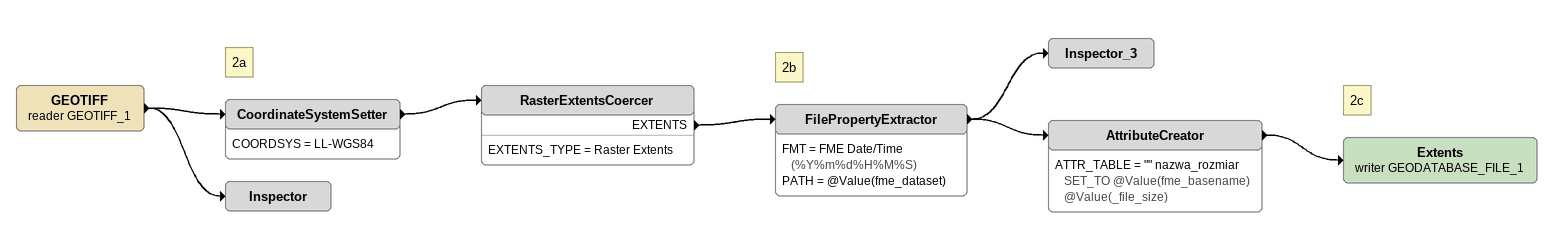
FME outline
GEOTIFF (reader GEOTIFF_1)
    -> Inspector
    -> CoordinateSystemSetter
Note: 2a
CoordinateSystemSetter
    COORDSYS = LL-WGS84
    -> RasterExtentsCoercer
RasterExtentsCoercer
    EXTENTS_TYPE = Raster Extents
    EXTENTS -> FilePropertyExtractor
Note: 2b
FilePropertyExtractor
    FMT = FME Date/Time (%Y%m%d%H%M%S)
    PATH = @Value(fme_dataset)
    -> Inspector_3
    -> AttributeCreator
Inspector_3
AttributeCreator
    ATTR_TABLE = "" nazwa_rozmiar SET_TO @Value(fme_basename) @Value(_file_size)
    -> Extents (writer GEODATABASE_FILE_1)
Note: 2c
Extents (writer GEODATABASE_FILE_1)
Inspector
